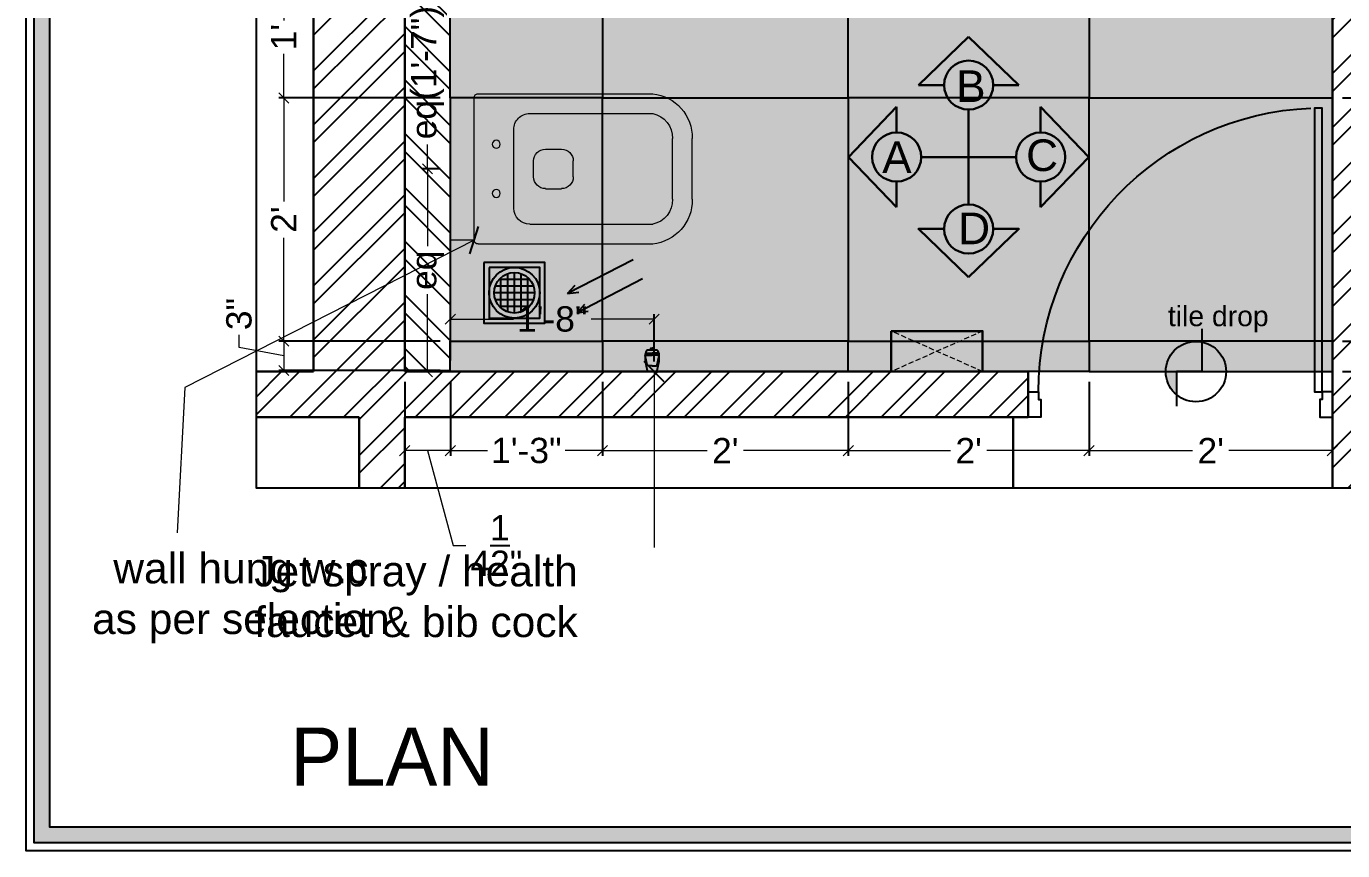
# Model space of a CAD drawing. Header units: millimetres. Extents: x 56222 to 3066687, y -650199 to -121287.
# Drawn here: x 148973.4 to 149103.2, y -183339.2 to -183257.8 of the extents above; entities that cross this region are included whole.
import ezdxf

# ---------------------------------------------------------------- set-up
doc = ezdxf.new("R2010")
doc.units = ezdxf.units.MM
doc.header["$MEASUREMENT"] = 0
doc.header["$PDMODE"] = 35
doc.linetypes.add('DASHED', pattern=[0.75, 0.5, -0.25])
doc.linetypes.add('DASHED2', pattern=[0.375, 0.25, -0.125])
doc.layers.get('Defpoints').update_dxf_attribs({"color": 220})
for name, color, linetype in [('AR DOOR', 40, 'Continuous'), ('AR ELE-5', 134, 'Continuous'), ('SANIT', 232, 'Continuous'), ('WC-DET', 8, 'Continuous'), ('WIN', 250, 'Continuous')]:
    doc.layers.add(name, color=color, linetype=linetype)
for name, color, linetype, lineweight in [('dim05', 1, 'Continuous', 13), ('DIMENSIONS', 164, 'Continuous', 9), ('el', 7, 'Continuous', 20), ('ELEC-wires', 1, 'DASHED2', 13), ('Electrical', 84, 'Continuous', 30), ('ELEVATION', 250, 'Continuous', 9), ('FIRST FLOOR', 7, 'Continuous', 9), ('FIRST FLOOR_( PLine )_', 251, 'Continuous', 30), ('FURNITURE', 32, 'Continuous', 9), ('LABALLING', 1, 'Continuous', 25), ('NAME PLATE', 7, 'Continuous', 25), ('sec. mark', 5, 'Continuous', 25), ('Text', 7, 'Continuous', 15), ('wall', 7, 'Continuous', 30), ('XX~SLAB ( BEAM )~ ( DIM )', 7, 'Continuous', 9)]:
    doc.layers.add(name, color=color, linetype=linetype, lineweight=lineweight)
doc.layers.add('hatch', color=253, linetype='Continuous', lineweight=0, transparency=0.4)
doc.styles.add('Aerial', font='arial.ttf')
doc.styles.add('Arial', font='arial.ttf')
doc.styles.add('DATE', font='swissc.ttf', dxfattribs={"height": 6.75})
doc.styles.get("Standard").update_dxf_attribs({"font": 'arial.ttf', "height": 6})
doc.dimstyles.new('ISO-25', dxfattribs={"dimtxt": 2.5, "dimasz": 1, "dimexe": 0.5, "dimexo": 1, "dimtad": 0, "dimdec": 1, "dimlunit": 4, "dimtxsty": 'Standard', "dimblk": 'OBLIQUE', "dimcen": 2.5, "dimclrd": 1, "dimclre": 1, "dimclrt": 5, "dimadec": 0, "dimazin": 0, "dimtfac": 1, "dimtdec": 1, "dimtmove": 0, "dimatfit": 3, "dimfxl": 1, "dimlwd": -1, "dimarcsym": 0})
doc.dimstyles.new('NEW ', dxfattribs={"dimtxt": 3, "dimasz": 2, "dimexe": 1, "dimexo": 1, "dimgap": 0.089996, "dimtad": 0, "dimtoh": 1, "dimzin": 3, "dimdsep": 46, "dimlunit": 4, "dimtxsty": 'Aerial', "dimblk": 'OBLIQUE', "dimcen": 0.089996, "dimdle": 1, "dimclrd": 252, "dimclre": 252, "dimclrt": 7, "dimadec": 0, "dimazin": 1, "dimtfac": 1, "dimtdec": 0, "dimtofl": 0, "dimtmove": 1, "dimatfit": 3, "dimldrblk": 'OBLIQUE', "dimfxl": 1, "dimtolj": 1, "dimtzin": 0, "dimlwd": 5, "dimlwe": 5, "dimarcsym": 0})

# ---------------------------------------------------------------- blocks, each defined once
blk = doc.blocks.new('6616')
at = {"color": 242, "linetype": 'DASHED', "true_color": 0xcd2027}
for p, q in [((386784.79, -36915.77), (386775.78, -36911.78)), ((386784.79, -36911.78), (386775.78, -36915.77))]:
    blk.add_line(p, q, dxfattribs=at)
at = {"layer": 'ELEC-wires', "color": 5, "linetype": 'ByBlock', "lineweight": 30, "ltscale": 4}
blk.add_lwpolyline([(386775.78, -36911.78), (386784.79, -36911.78), (386784.79, -36915.77), (386775.78, -36915.77)], close=True, dxfattribs=at)
blk = doc.blocks.new('*U19')
for points in [[(-1160, 0), (-1120, 0), (-1120, 30), (-1110, 30), (-1110, 100), (-1160, 100)], [(40, 0), (0, 0), (0, 30), (-10, 30), (-10, 100), (40, 100)], [(0, 0), (0, -1120), (-30, -1120), (-30, 0)]]:
    blk.add_lwpolyline(points, close=True)
at = {"layer": 'AR ELE-5', "linetype": 'ByBlock', "ltscale": 15}
blk.add_arc((1.6, 0.7), 1121.6, 180.0347, 267.627, dxfattribs=at)
blk = doc.blocks.new('A$C775F2B7C')
at = {"layer": 'WC-DET', "color": 7}
for points in [[(0.0199, 0.0758), (0.0069, 0.0758, 0.150223), (0, 0.0598), (0, 0.0369), (0.0069, 0.004, 0.333354), (0.0114, 0), (0.0248, 0), (0.0382, 0, 0.333354), (0.0427, 0.004), (0.0496, 0.0369), (0.0496, 0.0598, 0.150223), (0.0427, 0.0758), (0.0297, 0.0758)], [(0.025, 0.0202), (0.0118, 0.0202, -0.354974), (0.0072, 0.0233), (0, 0.0572)], [(0.0199, 0.0758), (0.0199, 0.0819, -0.414214), (0.0206, 0.0826), (0.0248, 0.0826)], [(0.0248, 0.0758), (0.0199, 0.0758, 0.150223)], [(0.0246, 0.0202), (0.0378, 0.0202, 0.354974), (0.0423, 0.0233), (0.0496, 0.0572)], [(0.0297, 0.0758), (0.0297, 0.0819, 0.414214), (0.0289, 0.0826), (0.0248, 0.0826)]]:
    blk.add_lwpolyline(points, format="xyb", dxfattribs=at)
at = {"layer": 'WC-DET'}
for points in [[(0, 0.0575), (0.0248, 0.0575)], [(0.0005, 0.0627), (0.0248, 0.0627)], [(0.0011, 0.0651), (0.0248, 0.0651)], [(0.0485, 0.0651), (0.0248, 0.0651)], [(0.0491, 0.0627), (0.0248, 0.0627)], [(0.0496, 0.0575), (0.0248, 0.0575)]]:
    blk.add_lwpolyline(points, dxfattribs=at)
at = {"layer": 'WC-DET', "color": 7}
blk.add_lwpolyline([(0.0297, 0.0758), (0.0248, 0.0758)], dxfattribs=at)
blk = doc.blocks.new('NAHNYsquare')
at = {"color": 253}
for p, q in [((2.33, -4.87), (2.33, -1.1)), ((3, -0.99), (3, -4.99)), ((3.67, -4.87), (3.67, -1.1)), ((4.89, -2.32), (1.11, -2.32)), ((4.49, -1.65), (1.51, -1.65)), ((1.67, -4.48), (1.67, -1.49)), ((4.33, -4.48), (4.33, -1.49)), ((5, -2.99), (1, -2.99)), ((4.89, -3.65), (1.11, -3.65)), ((4.49, -4.32), (1.51, -4.32))]:
    blk.add_line(p, q, dxfattribs=at)
for points in [[(0, -5.99), (6, -5.99), (6, 0.01), (0, 0.01)], [(0.5, -5.49), (5.5, -5.49), (5.5, -0.49), (0.5, -0.49)]]:
    blk.add_lwpolyline(points, close=True)
for radius in [2.5, 2]:
    blk.add_circle((3, -2.99), radius)
blk = doc.blocks.new('_Oblique')
at = {"layer": 'wall', "color": 0, "lineweight": -2}
blk.add_line((-0.5, -0.5), (0.5, 0.5), dxfattribs=at)
blk = doc.blocks.new('*D928')
at = {"layer": 'Defpoints', "color": 0, "lineweight": 25, "transparency": 16777216}
for p in [(149054.46, -183291.9), (149078.21, -183291.9), (149054.46, -183299.7)]:
    blk.add_point(p, dxfattribs=at)
at = {"layer": 'dim05', "color": 1, "linetype": 'Continuous', "lineweight": -2, "transparency": 16777216}
for p, q in [((149054.46, -183292.9), (149054.46, -183300.2)), ((149078.21, -183292.9), (149078.21, -183300.2))]:
    blk.add_line(p, q, dxfattribs=at)
at = {"layer": 'dim05', "color": 1, "linetype": 'Continuous', "transparency": 16777216}
for p, q in [((149054.46, -183299.7), (149064.54, -183299.7)), ((149078.21, -183299.7), (149068.13, -183299.7))]:
    blk.add_line(p, q, dxfattribs=at)
at = {"layer": 'dim05', "color": 1, "transparency": 16777216, "rotation": 180}
blk.add_blockref('_Oblique', (149054.46, -183299.7), dxfattribs=at)
at = {"layer": 'dim05', "color": 1, "transparency": 16777216}
blk.add_blockref('_Oblique', (149078.21, -183299.7), dxfattribs=at)
at = {"layer": 'dim05', "color": 5, "lineweight": 25, "transparency": 16777216, "insert": (149066.33, -183299.7), "char_height": 2.5, "attachment_point": 5, "style": 'Arial'}
blk.add_mtext("2'", dxfattribs=at)
blk = doc.blocks.new('*D929')
at = {"layer": 'Defpoints', "color": 0, "lineweight": 25, "transparency": 16777216}
for p in [(149010.71, -183291.9), (149015.21, -183291.9), (149010.71, -183299.7)]:
    blk.add_point(p, dxfattribs=at)
at = {"layer": 'dim05', "color": 1, "linetype": 'Continuous', "lineweight": -2, "transparency": 16777216}
for p, q in [((149010.71, -183292.9), (149010.71, -183300.2)), ((149015.21, -183292.9), (149015.21, -183300.2))]:
    blk.add_line(p, q, dxfattribs=at)
at = {"layer": 'dim05', "color": 1, "linetype": 'Continuous', "transparency": 16777216}
for p, q in [((149015.21, -183299.7), (149010.71, -183299.7)), ((149012.96, -183299.7), (149015.48, -183309.06)), ((149015.48, -183309.06), (149016.73, -183309.06))]:
    blk.add_line(p, q, dxfattribs=at)
at = {"layer": 'dim05', "color": 1, "transparency": 16777216, "rotation": 180}
blk.add_blockref('_Oblique', (149010.71, -183299.7), dxfattribs=at)
at = {"layer": 'dim05', "color": 1, "transparency": 16777216}
blk.add_blockref('_Oblique', (149015.21, -183299.7), dxfattribs=at)
at = {"layer": 'dim05', "color": 5, "lineweight": 25, "transparency": 16777216, "insert": (149019.75, -183309.06), "char_height": 2.5, "attachment_point": 5, "style": 'Arial'}
blk.add_mtext('4{\\H1x;\\S1/2;}"', dxfattribs=at)
blk = doc.blocks.new('*D930')
at = {"layer": 'Defpoints', "color": 0, "lineweight": 25, "transparency": 16777216}
for p in [(148998.78, -183264.9), (149015.21, -183264.9), (149015.21, -183288.9)]:
    blk.add_point(p, dxfattribs=at)
at = {"layer": 'dim05', "color": 1, "linetype": 'Continuous', "lineweight": -2, "transparency": 16777216}
for p, q in [((149014.21, -183264.9), (148998.28, -183264.9)), ((149014.21, -183288.9), (148998.28, -183288.9))]:
    blk.add_line(p, q, dxfattribs=at)
at = {"layer": 'dim05', "color": 1, "linetype": 'Continuous', "transparency": 16777216}
for p, q in [((148998.78, -183264.9), (148998.78, -183275.1)), ((148998.78, -183288.9), (148998.78, -183278.69))]:
    blk.add_line(p, q, dxfattribs=at)
at = {"layer": 'dim05', "color": 1, "transparency": 16777216}
for p, rotation in [((148998.78, -183264.9), 90), ((148998.78, -183288.9), 270)]:
    blk.add_blockref('_Oblique', p, dxfattribs=dict(at, rotation=rotation))
at = {"layer": 'dim05', "color": 5, "lineweight": 25, "transparency": 16777216, "insert": (148998.78, -183276.9), "char_height": 2.5, "attachment_point": 5, "rotation": 90, "style": 'Arial'}
blk.add_mtext("2'", dxfattribs=at)
blk = doc.blocks.new('*D931')
at = {"layer": 'Defpoints', "color": 0, "lineweight": 25, "transparency": 16777216}
for p in [(148998.78, -183252.9), (149010.71, -183252.9), (149015.21, -183264.9)]:
    blk.add_point(p, dxfattribs=at)
at = {"layer": 'dim05', "color": 1, "linetype": 'Continuous', "lineweight": -2, "transparency": 16777216}
for p, q in [((149009.71, -183252.9), (148998.28, -183252.9)), ((149014.21, -183264.9), (148998.28, -183264.9))]:
    blk.add_line(p, q, dxfattribs=at)
at = {"layer": 'dim05', "color": 1, "linetype": 'Continuous', "transparency": 16777216}
for p, q in [((148998.78, -183252.9), (148998.78, -183257.24)), ((148998.78, -183264.9), (148998.78, -183260.55))]:
    blk.add_line(p, q, dxfattribs=at)
at = {"layer": 'dim05', "color": 1, "transparency": 16777216}
for p, rotation in [((148998.78, -183252.9), 90), ((148998.78, -183264.9), 270)]:
    blk.add_blockref('_Oblique', p, dxfattribs=dict(at, rotation=rotation))
at = {"layer": 'dim05', "color": 5, "lineweight": 25, "transparency": 16777216, "insert": (148998.78, -183258.9), "char_height": 2.5, "attachment_point": 5, "rotation": 90, "style": 'Arial'}
blk.add_mtext("1'", dxfattribs=at)
blk = doc.blocks.new('DF DF D')
at = {"layer": 'WIN'}
h = blk.add_hatch(color=256, dxfattribs=at)
h.dxf.hatch_style = 1
h.paths.add_polyline_path([(3351769.17, -515756.21), (3351769.17, -515753.29, 0.049939), (3351768.58, -515753.23, 0.699776), (3351766.66, -515758.48), (3351766.66, -515756.21)])
blk.add_lwpolyline([(3351769.17, -515752), (3351769.17, -515756.21), (3351766.66, -515756.21), (3351766.66, -515759.61)], dxfattribs=at)
blk.add_circle((3351768.58, -515756.21), 2.98, dxfattribs=at)
blk = doc.blocks.new('*D939')
at = {"layer": 'Defpoints', "color": 0, "lineweight": 25, "transparency": 16777216}
for p in [(149102.21, -183288.9), (149117.02, -183288.9), (149102.21, -183291.9)]:
    blk.add_point(p, dxfattribs=at)
at = {"layer": 'dim05', "color": 1, "linetype": 'Continuous', "transparency": 16777216}
for p, q in [((149122.29, -183288.82), (149122.29, -183287.57)), ((149117.02, -183290.4), (149122.29, -183288.82)), ((149117.02, -183291.9), (149117.02, -183288.9))]:
    blk.add_line(p, q, dxfattribs=at)
at = {"layer": 'dim05', "color": 1, "linetype": 'Continuous', "lineweight": -2, "transparency": 16777216}
for p, q in [((149103.21, -183288.9), (149117.52, -183288.9)), ((149103.21, -183291.9), (149117.52, -183291.9))]:
    blk.add_line(p, q, dxfattribs=at)
at = {"layer": 'dim05', "color": 1, "transparency": 16777216}
for p, rotation in [((149117.02, -183288.9), 90), ((149117.02, -183291.9), 270)]:
    blk.add_blockref('_Oblique', p, dxfattribs=dict(at, rotation=rotation))
at = {"layer": 'dim05', "color": 5, "lineweight": 25, "transparency": 16777216, "insert": (149122.29, -183285.5), "char_height": 2.5, "attachment_point": 5, "rotation": 90, "style": 'Arial'}
blk.add_mtext('3"', dxfattribs=at)
blk = doc.blocks.new('*D940')
at = {"layer": 'Defpoints', "color": 0, "lineweight": 25, "transparency": 16777216}
for p in [(149102.21, -183264.9), (149117.02, -183264.9), (149102.21, -183288.9)]:
    blk.add_point(p, dxfattribs=at)
at = {"layer": 'dim05', "color": 1, "linetype": 'Continuous', "lineweight": -2, "transparency": 16777216}
for p, q in [((149103.21, -183264.9), (149117.52, -183264.9)), ((149103.21, -183288.9), (149117.52, -183288.9))]:
    blk.add_line(p, q, dxfattribs=at)
at = {"layer": 'dim05', "color": 1, "linetype": 'Continuous', "transparency": 16777216}
for p, q in [((149117.02, -183264.9), (149117.02, -183275.1)), ((149117.02, -183288.9), (149117.02, -183278.69))]:
    blk.add_line(p, q, dxfattribs=at)
at = {"layer": 'dim05', "color": 1, "transparency": 16777216}
for p, rotation in [((149117.02, -183264.9), 90), ((149117.02, -183288.9), 270)]:
    blk.add_blockref('_Oblique', p, dxfattribs=dict(at, rotation=rotation))
at = {"layer": 'dim05', "color": 5, "lineweight": 25, "transparency": 16777216, "insert": (149117.02, -183276.9), "char_height": 2.5, "attachment_point": 5, "rotation": 90, "style": 'Arial'}
blk.add_mtext("2'", dxfattribs=at)
blk = doc.blocks.new('*D941')
at = {"layer": 'Defpoints', "color": 0, "lineweight": 25, "transparency": 16777216}
for p in [(149102.21, -183240.9), (149117.02, -183240.9), (149102.21, -183264.9)]:
    blk.add_point(p, dxfattribs=at)
at = {"layer": 'dim05', "color": 1, "linetype": 'Continuous', "lineweight": -2, "transparency": 16777216}
for p, q in [((149103.21, -183240.9), (149117.52, -183240.9)), ((149103.21, -183264.9), (149117.52, -183264.9))]:
    blk.add_line(p, q, dxfattribs=at)
at = {"layer": 'dim05', "color": 1, "linetype": 'Continuous', "transparency": 16777216}
for p, q in [((149117.02, -183240.9), (149117.02, -183251.1)), ((149117.02, -183264.9), (149117.02, -183254.69))]:
    blk.add_line(p, q, dxfattribs=at)
at = {"layer": 'dim05', "color": 1, "transparency": 16777216}
for p, rotation in [((149117.02, -183240.9), 90), ((149117.02, -183264.9), 270)]:
    blk.add_blockref('_Oblique', p, dxfattribs=dict(at, rotation=rotation))
at = {"layer": 'dim05', "color": 5, "lineweight": 25, "transparency": 16777216, "insert": (149117.02, -183252.9), "char_height": 2.5, "attachment_point": 5, "rotation": 90, "style": 'Arial'}
blk.add_mtext("2'", dxfattribs=at)
blk = doc.blocks.new('*D905')
at = {"layer": 'Defpoints', "color": 0, "lineweight": 25, "transparency": 16777216}
for p in [(149030.21, -183291.9), (149054.46, -183291.9), (149054.46, -183299.7)]:
    blk.add_point(p, dxfattribs=at)
at = {"layer": 'dim05', "color": 1, "linetype": 'Continuous', "lineweight": -2, "transparency": 16777216}
for p, q in [((149030.21, -183292.9), (149030.21, -183300.2)), ((149054.46, -183292.9), (149054.46, -183300.2))]:
    blk.add_line(p, q, dxfattribs=at)
at = {"layer": 'dim05', "color": 1, "linetype": 'Continuous', "transparency": 16777216}
for p, q in [((149030.21, -183299.7), (149040.54, -183299.7)), ((149054.46, -183299.7), (149044.13, -183299.7))]:
    blk.add_line(p, q, dxfattribs=at)
at = {"layer": 'dim05', "color": 1, "transparency": 16777216, "rotation": 180}
blk.add_blockref('_Oblique', (149030.21, -183299.7), dxfattribs=at)
at = {"layer": 'dim05', "color": 1, "transparency": 16777216}
blk.add_blockref('_Oblique', (149054.46, -183299.7), dxfattribs=at)
at = {"layer": 'dim05', "color": 5, "lineweight": 25, "transparency": 16777216, "insert": (149042.33, -183299.7), "char_height": 2.5, "attachment_point": 5, "style": 'Arial'}
blk.add_mtext("2'", dxfattribs=at)
blk = doc.blocks.new('*D906')
at = {"layer": 'Defpoints', "color": 0, "lineweight": 25, "transparency": 16777216}
for p in [(149015.21, -183291.9), (149030.21, -183291.9), (149015.21, -183299.7)]:
    blk.add_point(p, dxfattribs=at)
at = {"layer": 'dim05', "color": 1, "linetype": 'Continuous', "lineweight": -2, "transparency": 16777216}
for p, q in [((149015.21, -183292.9), (149015.21, -183300.2)), ((149030.21, -183292.9), (149030.21, -183300.2))]:
    blk.add_line(p, q, dxfattribs=at)
at = {"layer": 'dim05', "color": 1, "linetype": 'Continuous', "transparency": 16777216}
for p, q in [((149015.21, -183299.7), (149018.88, -183299.7)), ((149030.21, -183299.7), (149026.54, -183299.7))]:
    blk.add_line(p, q, dxfattribs=at)
at = {"layer": 'dim05', "color": 1, "transparency": 16777216, "rotation": 180}
blk.add_blockref('_Oblique', (149015.21, -183299.7), dxfattribs=at)
at = {"layer": 'dim05', "color": 1, "transparency": 16777216}
blk.add_blockref('_Oblique', (149030.21, -183299.7), dxfattribs=at)
at = {"layer": 'dim05', "color": 5, "lineweight": 25, "transparency": 16777216, "insert": (149022.71, -183299.7), "char_height": 2.5, "attachment_point": 5, "style": 'Arial'}
blk.add_mtext('1\'-3"', dxfattribs=at)
blk = doc.blocks.new('*D907')
at = {"layer": 'Defpoints', "color": 0, "lineweight": 25, "transparency": 16777216}
for p in [(149015.21, -183288.9), (148998.78, -183291.8), (149015.21, -183291.8)]:
    blk.add_point(p, dxfattribs=at)
at = {"layer": 'dim05', "color": 1, "linetype": 'Continuous', "transparency": 16777216}
for p, q in [((148994.37, -183289.53), (148994.37, -183288.28)), ((148998.78, -183290.35), (148994.37, -183289.53)), ((148998.78, -183288.9), (148998.78, -183291.8))]:
    blk.add_line(p, q, dxfattribs=at)
at = {"layer": 'dim05', "color": 1, "linetype": 'Continuous', "lineweight": -2, "transparency": 16777216}
for p, q in [((149014.21, -183288.9), (148998.28, -183288.9)), ((149014.21, -183291.8), (148998.28, -183291.8))]:
    blk.add_line(p, q, dxfattribs=at)
at = {"layer": 'dim05', "color": 1, "transparency": 16777216}
for p, rotation in [((148998.78, -183288.9), 90), ((148998.78, -183291.8), 270)]:
    blk.add_blockref('_Oblique', p, dxfattribs=dict(at, rotation=rotation))
at = {"layer": 'dim05', "color": 5, "lineweight": 25, "transparency": 16777216, "insert": (148994.37, -183286.22), "char_height": 2.5, "attachment_point": 5, "rotation": 90, "style": 'Arial'}
blk.add_mtext('3"', dxfattribs=at)
blk = doc.blocks.new('*D908')
at = {"layer": 'Defpoints', "color": 0, "lineweight": 25, "transparency": 16777216}
for p in [(149078.21, -183291.9), (149102.21, -183291.9), (149102.21, -183299.7)]:
    blk.add_point(p, dxfattribs=at)
at = {"layer": 'dim05', "color": 1, "linetype": 'Continuous', "lineweight": -2, "transparency": 16777216}
for p, q in [((149078.21, -183292.9), (149078.21, -183300.2)), ((149102.21, -183292.9), (149102.21, -183300.2))]:
    blk.add_line(p, q, dxfattribs=at)
at = {"layer": 'dim05', "color": 1, "linetype": 'Continuous', "transparency": 16777216}
for p, q in [((149078.21, -183299.7), (149088.41, -183299.7)), ((149102.21, -183299.7), (149092, -183299.7))]:
    blk.add_line(p, q, dxfattribs=at)
at = {"layer": 'dim05', "color": 1, "transparency": 16777216, "rotation": 180}
blk.add_blockref('_Oblique', (149078.21, -183299.7), dxfattribs=at)
at = {"layer": 'dim05', "color": 1, "transparency": 16777216}
blk.add_blockref('_Oblique', (149102.21, -183299.7), dxfattribs=at)
at = {"layer": 'dim05', "color": 5, "lineweight": 25, "transparency": 16777216, "insert": (149090.21, -183299.7), "char_height": 2.5, "attachment_point": 5, "style": 'Arial'}
blk.add_mtext("2'", dxfattribs=at)
blk = doc.blocks.new('A$C3EC62B37')
at = {"layer": 'FURNITURE', "lineweight": 30, "ltscale": 0.25, "true_color": 0xffffff}
h = blk.add_hatch(color=7, dxfattribs=at)
h.dxf.hatch_style = 1
h.paths.add_polyline_path([(-12.22, 0), (-12.22, 2.35), (-26.26, 2.35), (-26.26, 0)])
h.paths.add_polyline_path([(-26.26, 2.35), (-12.22, 2.35, 0.414214), (-11.83, 2.74), (-11.83, 19.96, 0.388639), (-16.24, 23.87), (-22.38, 23.87, 0.379499), (-26.65, 19.96), (-26.65, 2.74, 0.414214)])
h.paths.add_polyline_path([(-15.35, 6.26), (-23.13, 6.26, -0.414214), (-24.7, 7.83), (-24.7, 19.96, -0.349567), (-22.37, 21.91), (-16.24, 21.91, -0.364948), (-13.78, 19.96), (-13.78, 7.83, -0.414214)], flags=16)
h.paths.add_polyline_path([(-18.46, 8.22), (-20.02, 8.22, -0.414214), (-21.2, 9.39), (-21.2, 10.96, -0.414214), (-20.02, 12.13), (-18.46, 12.13, -0.414214), (-17.28, 10.96), (-17.28, 9.39, -0.414214)], flags=0)
h.paths.add_polyline_path([(-22.06, 4.53, -1), (-21.27, 4.53, -1)], flags=16)
at = {"layer": 'FURNITURE', "color": 0, "linetype": 'ByBlock', "lineweight": -2}
for p, q in [((-22.24, 23.87), (-16.24, 23.87)), ((-22.24, 21.91), (-16.24, 21.91)), ((-26.65, 2.74), (-26.65, 19.96)), ((-24.7, 7.83), (-24.7, 19.96)), ((-13.78, 7.83), (-13.78, 19.96)), ((-11.83, 2.74), (-11.83, 19.96)), ((-20.02, 12.13), (-18.46, 12.13)), ((-21.2, 9.39), (-21.2, 10.96)), ((-17.28, 9.39), (-17.28, 10.96)), ((-20.02, 8.22), (-18.46, 8.22)), ((-23.13, 6.26), (-15.35, 6.26)), ((-26.26, 2.35), (-12.22, 2.35)), ((-26.26, 2.35), (-26.26, 0)), ((-12.22, 2.35), (-12.22, 0)), ((-26.26, 0), (-12.22, 0)), ((-26.26, 0), (-12.22, 0))]:
    blk.add_line(p, q, dxfattribs=at)
for centre in [(-21.66, 4.53), (-16.81, 4.53)]:
    blk.add_circle(centre, 0.391, dxfattribs=at)
for centre, radius, start, end in [((-22.31, 19.5), 4.37, 89.0873, 174.0395), ((-16.17, 19.5), 4.37, 5.9605, 90.9127), ((-22.31, 19.48), 2.44, 88.437, 168.6348), ((-16.17, 19.48), 2.44, 11.3652, 91.563), ((-20.02, 10.96), 1.17, 90, 180), ((-18.46, 10.96), 1.17, 0, 90), ((-20.02, 9.39), 1.17, 180, 270), ((-18.46, 9.39), 1.17, 270, 0), ((-23.13, 7.83), 1.57, 180, 270), ((-15.35, 7.83), 1.57, 270, 0), ((-26.26, 2.74), 0.391, 180, 270), ((-12.22, 2.74), 0.391, 270, 0)]:
    blk.add_arc(centre, radius, start, end, dxfattribs=at)
blk = doc.blocks.new('*D910')
at = {"layer": 'Defpoints', "color": 0, "lineweight": 25, "transparency": 16777216}
for p in [(149035.31, -183286.72), (149015.21, -183291.8), (149035.31, -183291.9)]:
    blk.add_point(p, dxfattribs=at)
at = {"layer": 'dim05', "color": 1, "linetype": 'Continuous', "lineweight": -2, "transparency": 16777216}
for p, q in [((149015.21, -183290.8), (149015.21, -183286.22)), ((149035.31, -183290.9), (149035.31, -183286.22))]:
    blk.add_line(p, q, dxfattribs=at)
at = {"layer": 'dim05', "color": 1, "linetype": 'Continuous', "transparency": 16777216}
for p, q in [((149015.21, -183286.72), (149021.43, -183286.72)), ((149035.31, -183286.72), (149029.09, -183286.72))]:
    blk.add_line(p, q, dxfattribs=at)
at = {"layer": 'dim05', "color": 1, "transparency": 16777216, "rotation": 180}
blk.add_blockref('_Oblique', (149015.21, -183286.72), dxfattribs=at)
at = {"layer": 'dim05', "color": 1, "transparency": 16777216}
blk.add_blockref('_Oblique', (149035.31, -183286.72), dxfattribs=at)
at = {"layer": 'dim05', "color": 5, "lineweight": 25, "transparency": 16777216, "insert": (149025.26, -183286.72), "char_height": 2.5, "attachment_point": 5, "style": 'Arial'}
blk.add_mtext('1\'-8"', dxfattribs=at)
blk = doc.blocks.new('*D911')
at = {"layer": 'Defpoints', "color": 0, "lineweight": 25, "transparency": 16777216}
for p in [(149012.96, -183271.9), (149015.21, -183271.9), (149015.21, -183291.9)]:
    blk.add_point(p, dxfattribs=at)
at = {"layer": 'dim05', "color": 1, "linetype": 'Continuous', "lineweight": -2, "transparency": 16777216}
for p, q in [((149014.21, -183271.9), (149012.46, -183271.9)), ((149014.21, -183291.9), (149012.46, -183291.9))]:
    blk.add_line(p, q, dxfattribs=at)
at = {"layer": 'dim05', "color": 1, "linetype": 'Continuous', "transparency": 16777216}
for p, q in [((149012.96, -183271.9), (149012.96, -183279.52)), ((149012.96, -183291.9), (149012.96, -183284.27))]:
    blk.add_line(p, q, dxfattribs=at)
at = {"layer": 'dim05', "color": 1, "transparency": 16777216}
for p, rotation in [((149012.96, -183271.9), 90), ((149012.96, -183291.9), 270)]:
    blk.add_blockref('_Oblique', p, dxfattribs=dict(at, rotation=rotation))
at = {"layer": 'dim05', "color": 5, "lineweight": 25, "transparency": 16777216, "insert": (149012.96, -183281.9), "char_height": 2.5, "attachment_point": 5, "rotation": 90, "style": 'Arial'}
blk.add_mtext('eq', dxfattribs=at)
blk = doc.blocks.new('*D912')
at = {"layer": 'Defpoints', "color": 0, "lineweight": 25, "transparency": 16777216}
for p in [(149012.96, -183252.9), (149015.21, -183252.9), (149015.21, -183271.9)]:
    blk.add_point(p, dxfattribs=at)
at = {"layer": 'dim05', "color": 1, "linetype": 'Continuous', "lineweight": -2, "transparency": 16777216}
for p, q in [((149014.21, -183252.9), (149012.46, -183252.9)), ((149014.21, -183271.9), (149012.46, -183271.9))]:
    blk.add_line(p, q, dxfattribs=at)
at = {"layer": 'dim05', "color": 1, "linetype": 'Continuous', "transparency": 16777216}
for p, q in [((149012.96, -183252.9), (149012.96, -183255.32)), ((149012.96, -183271.9), (149012.96, -183269.48))]:
    blk.add_line(p, q, dxfattribs=at)
at = {"layer": 'dim05', "color": 1, "transparency": 16777216}
for p, rotation in [((149012.96, -183252.9), 90), ((149012.96, -183271.9), 270)]:
    blk.add_blockref('_Oblique', p, dxfattribs=dict(at, rotation=rotation))
at = {"layer": 'dim05', "color": 5, "lineweight": 25, "transparency": 16777216, "insert": (149012.96, -183262.4), "char_height": 2.5, "attachment_point": 5, "rotation": 90, "style": 'Arial'}
blk.add_mtext('eq(1\'-7")', dxfattribs=at)

msp = doc.modelspace()

# ---------------------------------------------------------------- hatches: boundary and pattern name
at = {"layer": 'hatch', "linetype": 'Continuous', "lineweight": 25}
h = msp.add_hatch(dxfattribs=at)
h.set_pattern_fill('ANSI32', color=256, scale=10, style=0)
h.set_pattern_definition([(45, (-4154.445, -2315.741), (-2.65165043, 2.65165043), []), (45, (-4152.677, -2315.741), (-2.65165043, 2.65165043), [])])
h.paths.add_polyline_path([(149072.208, -183291.896), (149010.708, -183291.896), (149010.708, -183239.396), (149001.708, -183239.396), (149001.708, -183291.896), (148996.085, -183291.896), (148996.085, -183296.396), (149006.208, -183296.396), (149006.208, -183303.39), (149010.708, -183303.39), (149010.708, -183296.396), (149072.208, -183296.396)])
h.paths.add_polyline_path([(149010.708, -183212.396), (148996.085, -183212.396), (148996.085, -183216.896), (149001.708, -183216.896), (149001.708, -183230.396), (149010.708, -183230.396)])
h.paths.add_polyline_path([(149111.208, -183216.896), (149113.769, -183216.896), (149113.769, -183212.396), (149028.708, -183212.396), (149028.708, -183216.896), (149102.208, -183216.896), (149102.208, -183230.396), (149111.208, -183230.396)])
h.paths.add_polyline_path([(149106.708, -183239.396), (149102.208, -183239.396), (149102.208, -183303.39), (149106.708, -183303.39)])
h = msp.add_hatch(dxfattribs=at)
h.set_pattern_fill('ANSI32', color=256, scale=10, angle=90, style=0)
h.set_pattern_definition([(135, (-4154.445, -2315.741), (-2.65165043, -2.65165043), []), (135, (-4154.445, -2313.9732), (-2.65165043, -2.65165043), [])])
h.paths.add_polyline_path([(149015.208, -183251.402), (149010.708, -183251.402), (149010.708, -183291.802), (149015.208, -183291.802), (149015.208, -183288.896), (149015.208, -183264.896)])
h.paths.add_polyline_path([(149015.208, -183233.933), (149015.208, -183233.933), (149015.208, -183234.859), (149016.556, -183234.858), (149016.555, -183233.932), (149015.208, -183233.933), (149015.208, -183234.859), (149015.208, -183234.859), (149015.208, -183233.933), (149015.208, -183216.896), (149010.708, -183216.896), (149010.708, -183251.402), (149015.208, -183251.402)])
at = {"layer": 'NAME PLATE', "true_color": 0xd39e00}
h = msp.add_hatch(color=42, dxfattribs=at)
h.paths.add_polyline_path([(148974.167, -183338.392), (149195.954, -183338.392), (149195.954, -183182.282), (148974.167, -183182.282)])
h.paths.add_polyline_path([(148975.724, -183336.835), (149194.398, -183336.835), (149194.398, -183183.838), (148975.724, -183183.838)], flags=16)
at = {"layer": 'Text', "true_color": 0x939598}
h = msp.add_hatch(color=252, dxfattribs=at)
h.dxf.hatch_style = 1
h.paths.add_polyline_path([(149078.197, -183270.728), (149073.436, -183265.774), (149073.436, -183268.308, -1), (149073.436, -183273.149), (149073.436, -183275.683)])
h.paths.add_polyline_path([(149071.288, -183277.831), (149068.754, -183277.831, -0.4142136), (149066.333, -183280.251, -0.4142136), (149063.913, -183277.831), (149061.379, -183277.831), (149066.333, -183282.592)])
h.paths.add_polyline_path([(149059.231, -183275.683), (149059.231, -183273.149, -1), (149059.231, -183268.308), (149059.231, -183265.774), (149054.469, -183270.728)])
h.paths.add_polyline_path([(149066.333, -183261.205, -0.4142136), (149068.754, -183263.626), (149071.288, -183263.626), (149066.333, -183258.864), (149061.379, -183263.626), (149063.913, -183263.626, -0.4142136)])
at = {"layer": 'XX~SLAB ( BEAM )~ ( DIM )', "linetype": 'Continuous', "lineweight": 25, "true_color": 0x465e1c, "transparency": 33554556}
h = msp.add_hatch(color=69, dxfattribs=at)
h.dxf.hatch_style = 1
h.paths.add_polyline_path([(149102.208, -183264.896), (149078.208, -183264.896), (149078.208, -183288.896), (149102.208, -183288.896)])
h.paths.add_polyline_path([(149078.208, -183264.896), (149054.458, -183264.896), (149054.458, -183288.896), (149078.208, -183288.896)])
h.paths.add_polyline_path([(149054.458, -183264.896), (149030.208, -183264.896), (149030.208, -183288.896), (149054.458, -183288.896)])
h.paths.add_polyline_path([(149030.208, -183264.896), (149015.208, -183264.896), (149015.208, -183288.896), (149030.208, -183288.896)])
h.paths.add_polyline_path([(149030.208, -183253.389), (149015.208, -183253.389), (149015.208, -183264.896), (149030.208, -183264.896)])
h.paths.add_polyline_path([(149054.458, -183253.389), (149030.458, -183253.389), (149030.208, -183253.389), (149030.208, -183264.896), (149054.458, -183264.896)])
h.paths.add_polyline_path([(149078.208, -183240.896), (149071.202, -183240.896), (149071.202, -183253.396), (149069.215, -183253.396), (149054.458, -183253.393), (149054.458, -183264.896), (149078.208, -183264.896)])
h.paths.add_polyline_path([(149102.208, -183240.896), (149078.208, -183240.896), (149078.208, -183264.896), (149102.208, -183264.896)])
h.paths.add_polyline_path([(149102.208, -183216.896), (149078.208, -183216.896), (149078.208, -183240.896), (149102.208, -183240.896)])
h.paths.add_polyline_path([(149078.208, -183216.896), (149071.202, -183216.896), (149071.202, -183240.896), (149078.208, -183240.896)])
h.paths.add_polyline_path([(149069.215, -183216.896), (149054.458, -183216.896), (149054.458, -183240.896), (149069.215, -183240.896)])
h.paths.add_polyline_path([(149069.215, -183240.896), (149054.458, -183240.896), (149054.458, -183253.389), (149069.215, -183253.389)])
h.paths.add_polyline_path([(149054.458, -183216.896), (149030.458, -183216.896), (149030.458, -183240.896), (149054.458, -183240.896)])
h.paths.add_polyline_path([(149054.458, -183240.896), (149030.458, -183240.896), (149030.458, -183251.402), (149041.205, -183251.402), (149041.205, -183253.389), (149054.458, -183253.389)])
h.paths.add_polyline_path([(149030.458, -183216.896), (149015.208, -183216.896), (149015.208, -183240.896), (149030.458, -183240.896)])
h.paths.add_polyline_path([(149030.458, -183240.896), (149015.208, -183240.896), (149015.208, -183251.402), (149030.458, -183251.402)])
h.paths.add_polyline_path([(149102.208, -183288.896), (149078.208, -183288.896), (149078.208, -183291.896), (149102.208, -183291.896)])
h.paths.add_polyline_path([(149078.208, -183288.896), (149054.458, -183288.896), (149054.458, -183291.896), (149078.208, -183291.896)])
h.paths.add_polyline_path([(149054.458, -183288.896), (149030.208, -183288.896), (149030.208, -183291.896), (149054.458, -183291.896)])
h.paths.add_polyline_path([(149030.208, -183288.896), (149015.208, -183288.896), (149015.208, -183291.896), (149030.208, -183291.896)])

# ---------------------------------------------------------------- linework, layer by layer
at = {"color": 251, "true_color": 0x636466}
for p, q in [((149033.241, -183280.869), (149026.77, -183284.2)), ((149026.77, -183284.2), (149027.53, -183283.375)), ((149034.179, -183282.756), (149027.708, -183286.086)), ((149026.77, -183284.2), (149027.883, -183284.06)), ((149027.708, -183286.086), (149028.468, -183285.262)), ((149027.708, -183286.086), (149028.821, -183285.947))]:
    msp.add_line(p, q, dxfattribs=at)
at = {"layer": 'DIMENSIONS', "color": 18, "lineweight": 30, "true_color": 0x000000}
for p, q in [((149066.333, -183258.864), (149061.379, -183263.626)), ((149066.333, -183258.864), (149071.288, -183263.626)), ((149063.913, -183263.626), (149061.379, -183263.626)), ((149068.754, -183263.626), (149071.288, -183263.626)), ((149054.469, -183270.728), (149059.231, -183265.774)), ((149059.231, -183268.308), (149059.231, -183265.774)), ((149073.436, -183268.308), (149073.436, -183265.774)), ((149078.197, -183270.728), (149073.436, -183265.774)), ((149054.469, -183270.728), (149059.231, -183275.683)), ((149059.231, -183273.149), (149059.231, -183275.683))]:
    msp.add_line(p, q, dxfattribs=at)
at = {"layer": 'ELEVATION', "lineweight": 25, "transparency": 33554600}
msp.add_lwpolyline([(148996.085, -183206.683), (149113.769, -183206.683), (149113.769, -183303.39), (148996.085, -183303.39)], close=True, dxfattribs=at)
at = {"layer": 'FIRST FLOOR'}
for p, q in [((149010.708, -183291.896), (149010.708, -183212.396)), ((149001.708, -183291.896), (149001.708, -183216.896)), ((149102.208, -183303.39), (149102.208, -183216.896)), ((148996.085, -183291.896), (149001.708, -183291.896)), ((149010.708, -183291.896), (149102.208, -183291.896)), ((149072.208, -183296.396), (149072.208, -183291.896)), ((148996.085, -183296.396), (149006.208, -183296.396)), ((149006.208, -183296.396), (149006.208, -183303.39)), ((149010.708, -183296.396), (149072.208, -183296.396)), ((149010.708, -183296.396), (149010.708, -183303.39))]:
    msp.add_line(p, q, dxfattribs=at)
at = {"layer": 'FIRST FLOOR_( PLine )_'}
for p, q in [((149010.708, -183291.896), (149010.708, -183212.396)), ((149001.708, -183216.896), (149001.708, -183291.896)), ((149001.708, -183291.896), (148996.085, -183291.896)), ((149072.208, -183291.896), (149010.708, -183291.896)), ((149072.208, -183296.396), (149072.208, -183291.896)), ((148996.085, -183296.396), (149006.208, -183296.396)), ((149006.208, -183296.396), (149006.208, -183303.39)), ((149010.708, -183303.39), (149010.708, -183296.396)), ((149010.708, -183296.396), (149072.208, -183296.396))]:
    msp.add_line(p, q, dxfattribs=at)
msp.add_lwpolyline([(149113.769, -183212.396), (149028.708, -183212.396), (149028.708, -183216.896), (149102.208, -183216.896), (149102.208, -183303.39)], dxfattribs=at)
at = {"layer": 'FURNITURE', "lineweight": 30}
msp.add_line((149070.709, -183296.448), (149070.709, -183303.39), dxfattribs=at)
at = {"layer": 'FURNITURE'}
msp.add_lwpolyline([(149015.208, -183291.802), (149010.708, -183291.802), (149010.708, -183253.389), (149015.208, -183253.389)], close=True, dxfattribs=at)
at = {"layer": 'NAME PLATE', "color": 42, "true_color": 0xd39e00}
for points in [[(148973.389, -183181.503), (149196.733, -183181.503), (149196.733, -183339.17), (148973.389, -183339.17)], [(148974.167, -183182.282), (149195.954, -183182.282), (149195.954, -183338.392), (148974.167, -183338.392)], [(148975.724, -183183.838), (149194.398, -183183.838), (149194.398, -183336.835), (148975.724, -183336.835)]]:
    msp.add_lwpolyline(points, close=True, dxfattribs=at)
at = {"layer": 'Text', "color": 18, "lineweight": 30, "true_color": 0x000000}
for p, q in [((149066.333, -183266.046), (149066.333, -183275.41)), ((149078.197, -183270.728), (149073.436, -183275.683)), ((149073.436, -183273.149), (149073.436, -183275.683))]:
    msp.add_line(p, q, dxfattribs=at)
for points in [[(149061.651, -183270.728), (149071.015, -183270.728)], [(149066.333, -183282.592), (149061.381, -183277.827), (149063.913, -183277.829)], [(149066.333, -183282.592), (149071.285, -183277.827), (149068.754, -183277.829)]]:
    msp.add_lwpolyline(points, dxfattribs=at)
for centre in [(149066.333, -183263.626), (149059.231, -183270.728), (149073.436, -183270.728), (149066.333, -183277.831)]:
    msp.add_circle(centre, 2.421, dxfattribs=at)
at = {"layer": 'XX~SLAB ( BEAM )~ ( DIM )', "color": 67, "linetype": 'Continuous', "lineweight": 25, "true_color": 0x727430}
for points in [[(149071.202, -183240.896), (149078.208, -183240.896), (149078.208, -183264.896), (149054.458, -183264.896), (149054.458, -183253.389)], [(149023.202, -183253.389), (149030.208, -183253.389), (149030.208, -183264.896), (149015.208, -183264.896), (149015.208, -183253.389)], [(149037.215, -183253.389), (149030.208, -183253.389), (149030.208, -183264.896), (149054.458, -183264.896), (149054.458, -183253.389)]]:
    msp.add_lwpolyline(points, dxfattribs=at)
for points in [[(149078.208, -183264.896), (149102.208, -183264.896), (149102.208, -183240.896), (149078.208, -183240.896)], [(149030.208, -183264.896), (149015.208, -183264.896), (149015.208, -183288.896), (149030.208, -183288.896)], [(149030.208, -183264.896), (149054.458, -183264.896), (149054.458, -183288.896), (149030.208, -183288.896)], [(149078.208, -183264.896), (149054.458, -183264.896), (149054.458, -183288.896), (149078.208, -183288.896)], [(149078.208, -183264.896), (149102.208, -183264.896), (149102.208, -183288.896), (149078.208, -183288.896)], [(149030.208, -183291.896), (149015.208, -183291.896), (149015.208, -183288.896), (149030.208, -183288.896)], [(149030.208, -183291.896), (149054.458, -183291.896), (149054.458, -183288.896), (149030.208, -183288.896)], [(149078.208, -183291.896), (149054.458, -183291.896), (149054.458, -183288.896), (149078.208, -183288.896)], [(149078.208, -183291.896), (149102.208, -183291.896), (149102.208, -183288.896), (149078.208, -183288.896)]]:
    msp.add_lwpolyline(points, close=True, dxfattribs=at)

# ---------------------------------------------------------------- block references
at = {"lineweight": 35}
msp.add_blockref('DF DF D', (-3202679.829, 332464.31), dxfattribs=at)
at = {"layer": 'AR DOOR', "linetype": 'ByBlock', "lineweight": -2, "extrusion": (0, 0, -1), "xscale": 0.02500000000004618, "yscale": 0.02500000000004618, "zscale": -0.02500000000004618, "rotation": 180}
msp.add_blockref('*U19', (-149101.208, -183293.896), dxfattribs=at)
at = {"layer": 'el', "color": 1}
msp.add_blockref('6616', (-237717.079, -146376.125), dxfattribs=at)
at = {"layer": 'FURNITURE', "xscale": -1, "rotation": 270}
msp.add_blockref('A$C3EC62B37', (149015.208, -183252.657), dxfattribs=at)
at = {"layer": 'SANIT', "linetype": 'ByBlock', "rotation": 269.9999999999999}
msp.add_blockref('NAHNYsquare', (149024.516, -183281.121), dxfattribs=at)
at = {"layer": 'WC-DET', "xscale": 27.91359444021024, "yscale": 27.91359444021024, "zscale": 27.91359444021024}
msp.add_blockref('A$C775F2B7C', (149034.434, -183291.896), dxfattribs=at)

# ---------------------------------------------------------------- texts
at = {"layer": 'Electrical', "color": 240, "true_color": 0xed1f24, "transparency": 33554687}
msp.add_text('tile drop', height=2, dxfattribs=at).set_placement((149085.984, -183287.419))
at = {"layer": 'LABALLING', "lineweight": 5, "ltscale": 4, "insert": (149010.071, -183309.793), "char_height": 3, "width": 31.04643, "attachment_point": 3}
msp.add_mtext('\\pxqc;wall hung w.c \\Pas per selection', dxfattribs=at)
at = {"layer": 'LABALLING', "lineweight": 5, "ltscale": 4, "insert": (149028.946, -183310.093), "char_height": 3, "attachment_point": 3}
msp.add_mtext('\\pxql;Jet spray / health \\Pfaucet & bib cock', dxfattribs=at)
at = {"layer": 'sec. mark', "lineweight": 20, "insert": (148979.343, -183327.016), "char_height": 5.74001, "attachment_point": 1, "style": 'DATE'}
msp.add_mtext_dynamic_manual_height_columns('\\pxqc;{\\fCentury Gothic|b0|i0|c0|p34;\\C5;PLAN}', width=60.21435, gutter_width=1, heights=[0], dxfattribs=at)
at = {"layer": 'Text', "char_height": 3.121, "attachment_point": 1}
for s, insert in [('B', (149065.094, -183262.178)), ('C', (149072.001, -183268.991)), ('A', (149057.804, -183269.191)), ('D', (149065.302, -183276.21))]:
    msp.add_mtext_dynamic_manual_height_columns(s, width=6.87674, gutter_width=9.754, heights=[0], dxfattribs=dict(at, insert=insert))

# ---------------------------------------------------------------- dimensions: what is measured, and where the dimension line sits
at = {"layer": 'dim05', "color": 27, "lineweight": 25, "true_color": 0x7d5120}
for base, p1, p2, angle, override, picture, middle in [((149117.022, -183240.896), (149102.208, -183264.896), (149102.208, -183240.896), 270, {"dimtxsty": 'Arial', "dimtmove": 1}, '*D941', (149117.022, -183252.896)), ((148998.781, -183252.896), (149015.208, -183264.896), (149010.708, -183252.896), 270, {"dimtxsty": 'Arial', "dimtmove": 1}, '*D931', (148998.781, -183258.896)), ((148998.781, -183264.896), (149015.208, -183288.896), (149015.208, -183264.896), 270, {"dimtxsty": 'Arial', "dimtmove": 1}, '*D930', (148998.781, -183276.896)), ((149117.022, -183264.896), (149102.208, -183288.896), (149102.208, -183264.896), 270, {"dimtxsty": 'Arial', "dimtmove": 1}, '*D940', (149117.022, -183276.896)), ((149117.022, -183288.896), (149102.208, -183291.896), (149102.208, -183288.896), 270, {"dimtxsty": 'Arial', "dimtmove": 1}, '*D939', (149122.291, -183286.94)), ((149054.458, -183299.703), (149078.208, -183291.896), (149054.458, -183291.896), 180, {"dimdec": 0, "dimtxsty": 'Arial', "dimtmove": 1}, '*D928', (149066.333, -183299.703))]:
    dim = msp.add_linear_dim(base=base, p1=p1, p2=p2, angle=angle, dimstyle='ISO-25', override=override, dxfattribs=at)
    dim.commit()
    dim.dimension.update_dxf_attribs({"geometry": picture, "text_midpoint": middle})
for base, p1, p2, text, picture, middle in [((149012.958, -183252.896), (149015.208, -183271.896), (149015.208, -183252.896), 'eq(<>)', '*D912', (149012.958, -183262.396)), ((149012.958, -183271.896), (149015.208, -183291.896), (149015.208, -183271.896), 'eq', '*D911', (149012.958, -183281.896))]:
    dim = msp.add_linear_dim(base=base, p1=p1, p2=p2, angle=90, text=text, dimstyle='ISO-25', override={"dimdec": 0, "dimtxsty": 'Arial', "dimtmove": 1}, dxfattribs=at)
    dim.commit()
    dim.dimension.update_dxf_attribs({"geometry": picture, "text_midpoint": middle})
for base, p1, p2, angle, picture, middle in [((148998.781, -183291.802), (149015.208, -183288.896), (149015.208, -183291.802), 90, '*D907', (148994.371, -183287.66)), ((149010.708, -183299.703), (149015.208, -183291.896), (149010.708, -183291.896), 180, '*D929', (149017.354, -183309.059))]:
    dim = msp.add_linear_dim(base=base, p1=p1, p2=p2, angle=angle, dimstyle='ISO-25', override={"dimtxsty": 'Arial', "dimtmove": 1}, dxfattribs=at)
    dim.commit()
    dim.dimension.update_dxf_attribs({"geometry": picture, "text_midpoint": middle, "dimtype": 160})
for base, p1, p2, picture, middle in [((149035.312, -183286.725), (149015.208, -183291.802), (149035.312, -183291.896), '*D910', (149025.26, -183286.725)), ((149015.208, -183299.703), (149030.208, -183291.896), (149015.208, -183291.896), '*D906', (149022.708, -183299.703)), ((149054.458, -183299.703), (149030.208, -183291.896), (149054.458, -183291.896), '*D905', (149042.333, -183299.703)), ((149102.208, -183299.703), (149078.208, -183291.896), (149102.208, -183291.896), '*D908', (149090.208, -183299.703))]:
    dim = msp.add_linear_dim(base=base, p1=p1, p2=p2, dimstyle='ISO-25', override={"dimdec": 0, "dimtxsty": 'Arial', "dimtmove": 1}, dxfattribs=at)
    dim.commit()
    dim.dimension.update_dxf_attribs({"geometry": picture, "text_midpoint": middle})

# ---------------------------------------------------------------- leaders
at = {"layer": 'LABALLING', "lineweight": 5, "ltscale": 2}
for points in [[(149017.556, -183278.918), (148989.021, -183293.455), (148988.259, -183307.814)], [(149035.312, -183291.896), (149035.312, -183309.267)]]:
    msp.add_leader(points, dimstyle='NEW ', override={"dimexe": 7, "dimexo": 7, "dimclrd": 1, "dimfxl": 200, "dimfxlon": 1, "dimarcsym": 2}, dxfattribs=at)

doc.saveas('drawing.dxf')
